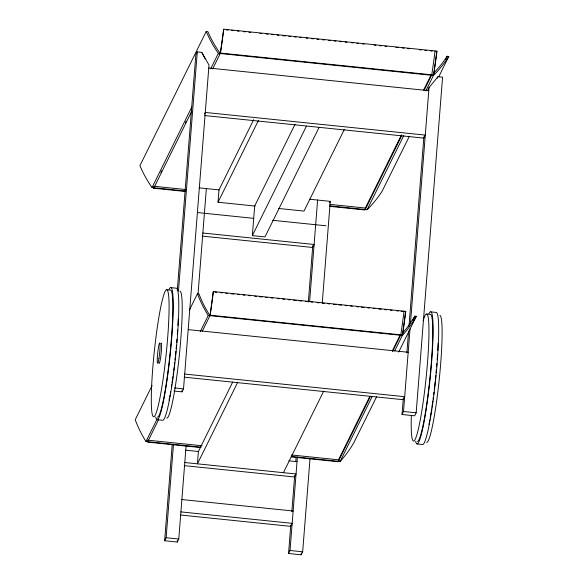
<?xml version="1.0" encoding="UTF-8"?>
<svg xmlns="http://www.w3.org/2000/svg" width="584" height="584" viewBox="0 0 584 584"><rect width="100%" height="100%" fill="white"/><g stroke="black" fill="none" stroke-linecap="round" stroke-linejoin="round"><path stroke-width="0.88" d="M177.266 290.503L195.808 54.925L197.29 51.918L201.765 52.377L208.999 65.072L183.522 388.849L182.033 391.857L173.908 391.024M178.463 291.131L197.29 51.918M186.128 445.519L178.77 539.032L177.28 542.047L164.637 540.74L172.214 444.504M164.637 540.74L166.126 537.733L173.412 445.125M182.033 391.857L182.179 390.039M177.28 542.047L177.427 540.229M198.056 293.905L206.349 188.588M152.037 187.566A117.442 113.311 26.3 0 1 140.24 166.447L139.912 165.703L206.21 31.47L207.882 31.638A115.902 111.829 26.3 0 0 219.526 52.48L220.248 53.524L220.365 52.042L219.161 54.487M255.128 206.05L218.022 202.232L218.993 189.895L253.704 119.61M189.42 310.009L197.45 293.752L198.954 293.905A117.705 113.559 26.3 0 0 209.306 314.623L209.963 315.652L210.079 314.17L209.276 315.798M319.09 127.414L264.997 236.922L252.354 235.622L254.69 206.006L295.051 124.282M310.038 458.279L302.673 551.792L301.191 554.8L288.547 553.501L290.759 525.352M291.832 511.737L294.694 475.42M295.76 461.805L296.117 457.265M308.337 302.016L312.776 245.667M288.547 553.501L290.029 550.486L297.395 456.98M309.608 301.731L317.616 200.049M301.191 554.8L301.329 552.982M322.251 303.03L330.259 201.349L309.469 199.21M339.18 460.404L338.384 461.294L338.501 459.812L369.825 396.397M401.515 134.809L365.35 208.028L365.234 209.51L365.212 208.743M427.532 90.6L429.014 87.585L438 76.694L442.577 77.168L416.166 412.8L414.676 415.808L402.033 414.509L403.34 397.886M406.887 352.809L408.603 331.033M408.961 326.5L423.889 136.868M402.033 414.509L403.522 411.501L410.019 328.931M410.45 323.492L429.014 87.585M394.718 350.904L402.566 335.012A117.705 11.133 -84.1 0 0 405.654 312.163L405.756 311.367L213.372 291.562L213.269 292.358A117.705 11.133 -84.1 0 1 210.182 315.207L202.334 331.099M425.809 90.929L433.678 75A117.158 11.081 -84.1 0 0 436.861 51.947L436.971 51.151L223.774 29.2L223.672 30.003A117.158 11.081 -84.1 0 1 220.482 53.056L212.612 68.985M435.065 50.954L434.963 51.75A117.158 11.081 -84.1 0 1 431.773 74.803L424.305 89.921M209.963 315.652L210.131 314.499A116.172 10.986 -84.1 0 0 213.175 291.949L213.372 291.562M197.45 293.752L197.742 294.489A119.26 115.07 26.3 0 0 208.232 315.477L402.347 335.457L402.515 334.311A116.172 10.986 -84.1 0 0 403.726 325.77M220.248 53.524L220.423 52.363A115.625 10.935 -84.1 0 0 223.57 29.616L223.774 29.2M191.822 107.025L152.044 187.566L185.683 191.026M210.707 68.788L218.343 53.326A117.442 113.311 26.3 0 1 206.546 32.208M160.892 172.448L161.695 170.82M185.405 122.822L186.208 121.195M185.449 191.501L153.716 188.231L191.72 111.288M204.531 113.953L205.276 112.442L425.276 135.094L423.787 138.101L204.692 115.552M218.022 202.232L258.391 120.508M152.074 385.615L135.211 419.765L135.495 420.502A119.26 115.07 26.3 0 0 145.985 441.497L201.027 447.154M146 441.489L157.242 418.728M200.21 331.734L208.24 315.477M158.556 419.714L147.496 442.11L200.808 447.599M252.354 235.622L306.447 126.115M344.363 129.363L304.001 211.087L278.656 208.473M232.717 382.024L198.407 451.49L197.436 463.827L237.797 382.104M329.515 202.852L330.259 201.349M436.971 51.151L436.766 51.56A115.625 10.935 -84.1 0 1 436.511 53.524M423.619 90.067L430.853 75.424M401.799 135.481L365 209.984L329.632 206.342M329.865 205.867L367.139 209.707L403.705 135.678M445.519 59.524L447.125 56.268L448.789 56.444L438.745 76.781M437.255 78.198L438 76.694M409.413 136.167L382.053 191.34A117.442 113.311 26.3 0 1 367.139 209.714M283.408 472.682L323.777 390.959M405.559 311.754L405.756 311.367M392.309 350.874L400.339 334.61M370.512 396.251L338.165 461.74L291.175 456.9M392.594 351.539L400.843 334.836A117.705 11.133 -84.1 0 0 403.938 311.98L404.033 311.192L403.843 311.579L401.135 311.301M291.394 456.454L340.1 461.469L372.227 396.434M412.844 320.193L414.852 316.127L416.356 316.287L398.682 352.057M376.6 396.77L353.707 442.971A119.26 115.07 26.3 0 1 340.114 461.484M416.356 316.287L415.954 316.951A119.26 115.07 26.3 0 1 402.354 335.464M448.789 56.444L448.351 57.108A117.442 113.311 26.3 0 1 433.445 75.475L218.343 53.326M226.293 29.894L228.103 30.076M231.731 30.456L233.549 30.638M237.17 31.01L238.987 31.2M243.521 31.667L245.331 31.85M248.959 32.23L250.777 32.412M259.844 33.346L261.654 33.536M266.195 34.003L268.005 34.186M271.633 34.558L273.443 34.748M277.072 35.12L278.889 35.31M282.517 35.682L285.233 35.96M288.861 36.332L290.679 36.522M294.299 36.894L296.117 37.084M299.745 37.456L301.556 37.639M306.089 38.106L307.907 38.296M311.535 38.668L313.345 38.858M316.973 39.23L318.784 39.413M322.412 39.785L324.229 39.975M328.763 40.442L330.573 40.632M334.201 41.004L336.019 41.187M339.64 41.559L341.457 41.749M345.086 42.121L346.896 42.311M351.429 42.778L353.247 42.961M356.875 43.333L358.685 43.523M362.314 43.895L364.124 44.085M374.103 45.107L375.913 45.296M379.542 45.669L381.359 45.859M384.987 46.231L386.798 46.413M395.864 47.348L398.587 47.633M402.215 48.005L404.026 48.187M407.654 48.567L409.472 48.749M419.443 49.779L421.254 49.961M424.882 50.341L426.7 50.523M430.328 50.896L432.138 51.085M220.482 53.056L433.678 75M208.773 68.021L428.773 90.673M199.122 187.851L219.015 189.895M185.8 189.544L154.059 186.281L153.942 187.763L153.921 186.997M329.982 204.393L365.35 208.028M197.348 212.547L253.719 218.35M272.684 220.299L326.04 225.789M202.852 233.016L314.119 244.47L312.63 247.477L202.268 236.118M430.744 311.892L436.306 312.462A66.394 6.278 -84.1 0 1 435.591 379.98A66.394 6.278 -84.1 0 1 422.553 444.526L416.991 443.95M170.849 287.62L176.412 288.197A66.394 6.278 -84.1 0 1 175.696 355.714A66.394 6.278 -84.1 0 1 162.659 420.254L157.096 419.684M214.985 292.139L216.788 292.321M220.409 292.693L222.212 292.876M225.826 293.248L227.636 293.438M231.249 293.81L233.958 294.088M237.578 294.46L239.382 294.65M242.995 295.022L244.806 295.205M248.419 295.577L250.229 295.767M254.741 296.227L256.551 296.416M259.26 296.694L261.975 296.971M265.589 297.344L267.392 297.533M271.012 297.906L272.816 298.088M277.334 298.555L279.145 298.738M282.758 299.11L284.561 299.3M288.175 299.672L289.985 299.855M293.599 300.227L296.314 300.504M299.023 300.789L301.731 301.067M305.344 301.439L307.155 301.621M310.768 301.994L312.579 302.183M317.097 302.651L318.901 302.833M322.514 303.206L324.324 303.388M327.938 303.76L329.748 303.95M333.362 304.322L336.07 304.6M338.778 304.877L341.494 305.162M345.108 305.534L346.918 305.717M350.531 306.089L352.334 306.279M356.853 306.739L358.664 306.928M361.372 307.206L364.08 307.483M367.701 307.856L369.504 308.045M373.118 308.418L374.928 308.6M378.541 308.972L381.25 309.25M384.871 309.622L386.674 309.812M390.287 310.184L392.098 310.367M396.616 310.834L398.419 311.017M426.692 314.039L430.481 314.433A63.839 6.037 -84.1 0 1 429.787 379.352A63.839 6.037 -84.1 0 1 417.253 441.409M166.79 289.774A63.839 6.037 -84.1 0 1 162.002 386.25A63.839 6.037 -84.1 0 1 151.745 383.768A63.839 6.037 -84.1 0 1 166.79 289.774L170.586 290.16A63.839 6.037 -84.1 0 1 169.893 355.087A63.839 6.037 -84.1 0 1 157.359 417.144M210.182 315.207L402.566 335.012M188.179 329.624L408.179 352.269M184.683 374.045L404.683 396.689L403.201 399.704L184.106 377.147M174.492 387.922L183.522 388.849M403.522 411.501L416.166 412.8M147.832 440.183L202.049 445.767M291.511 454.98L338.501 459.812M185.763 450.191L198.421 451.49M288.883 460.805L297.022 461.645M184.792 462.528L296.051 473.982L294.57 476.997L184.208 465.63M181.872 499.546L293.139 511M180.901 511.891L292.168 523.344L290.679 526.352L180.325 514.993M166.126 537.733L178.77 539.032M290.029 550.486L302.673 551.792M201.765 52.377L205.218 58.875M206.21 31.47L206.539 32.215M338.37 460.513L338.384 461.294M147.701 440.891L147.715 441.665M179.945 291.124A63.839 6.037 -84.1 0 1 179.251 356.05A63.839 6.037 -84.1 0 1 166.717 418.108M178.178 318.995A63.839 6.037 -84.1 0 1 177.886 325.434M177.624 329.88A63.839 6.037 -84.1 0 1 177.317 334.493M176.967 339.18A63.839 6.037 -84.1 0 1 176.689 342.582M176.47 345.173A63.839 6.037 -84.1 0 1 176.149 348.67M175.901 351.298A63.839 6.037 -84.1 0 1 175.456 355.656M175.273 357.393A63.839 6.037 -84.1 0 1 174.988 360.007M174.696 362.627A63.839 6.037 -84.1 0 1 174.39 365.234M174.185 366.964A63.839 6.037 -84.1 0 1 173.762 370.365M173.543 372.044A63.839 6.037 -84.1 0 1 173.178 374.819M172.922 376.665A63.839 6.037 -84.1 0 1 172.017 382.951M171.754 384.688A63.839 6.037 -84.1 0 1 171.36 387.214M170.594 391.806A63.839 6.037 -84.1 0 1 170.287 393.579M169.973 395.302A63.839 6.037 -84.1 0 1 169.667 396.974M169.353 398.587A63.839 6.037 -84.1 0 1 169.046 400.135M169.024 289.489A66.394 6.278 -84.1 0 1 170.134 355.145A66.394 6.278 -84.1 0 1 155.731 417.049M160.958 343.392A10.213 0.964 -84.1 0 1 161.126 353.488A10.213 0.964 -84.1 0 1 158.914 363.014M423.152 320.733A63.839 6.037 -84.1 0 1 428.568 345.816A63.839 6.037 -84.1 0 1 417.998 430.591A63.839 6.037 -84.1 0 1 411.333 415.494M438.073 343.261A63.839 6.037 -84.1 0 1 437.73 350.575M437.518 354.152A63.839 6.037 -84.1 0 1 437.146 359.693M436.861 363.445A63.839 6.037 -84.1 0 1 436.584 366.847M436.365 369.446A63.839 6.037 -84.1 0 1 436.044 372.942M435.795 375.57A63.839 6.037 -84.1 0 1 435.357 379.929M435.168 381.659A63.839 6.037 -84.1 0 1 434.284 389.506M433.978 392.09A63.839 6.037 -84.1 0 1 433.656 394.638M433.321 397.237A63.839 6.037 -84.1 0 1 433.072 399.091M432.824 400.931A63.839 6.037 -84.1 0 1 431.912 407.223M431.649 408.953A63.839 6.037 -84.1 0 1 431.255 411.479M431.101 412.413A63.839 6.037 -84.1 0 1 430.182 417.845M429.868 419.567A63.839 6.037 -84.1 0 1 429.561 421.239M429.247 422.852A63.839 6.037 -84.1 0 1 428.941 424.4M439.84 315.397A63.839 6.037 -84.1 0 1 439.146 380.315A63.839 6.037 -84.1 0 1 426.612 442.373M428.919 313.754A66.394 6.278 -84.1 0 1 430.028 379.41A66.394 6.278 -84.1 0 1 415.633 441.314M414.837 316.119A117.705 113.559 26.3 0 1 402.675 333.004M405.478 312.404A116.172 10.986 -84.1 0 1 404.405 320.747M404.325 321.375A116.172 10.986 -84.1 0 1 403.814 325.142M153.716 188.231A117.158 11.081 -84.1 0 1 153.68 187.019M447.125 56.268A115.902 111.829 26.3 0 1 433.781 73.015M436.43 54.173A115.625 10.935 -84.1 0 1 434.781 66.313M434.693 66.941A115.625 10.935 -84.1 0 1 434.248 70.043M434.16 70.657A115.625 10.935 -84.1 0 1 433.613 74.314M158.95 358.386A10.213 0.964 -84.1 0 0 159.717 342.947A10.213 0.964 -84.1 0 0 157.315 357.985A10.213 0.964 -84.1 0 0 158.95 358.386"/></g></svg>
